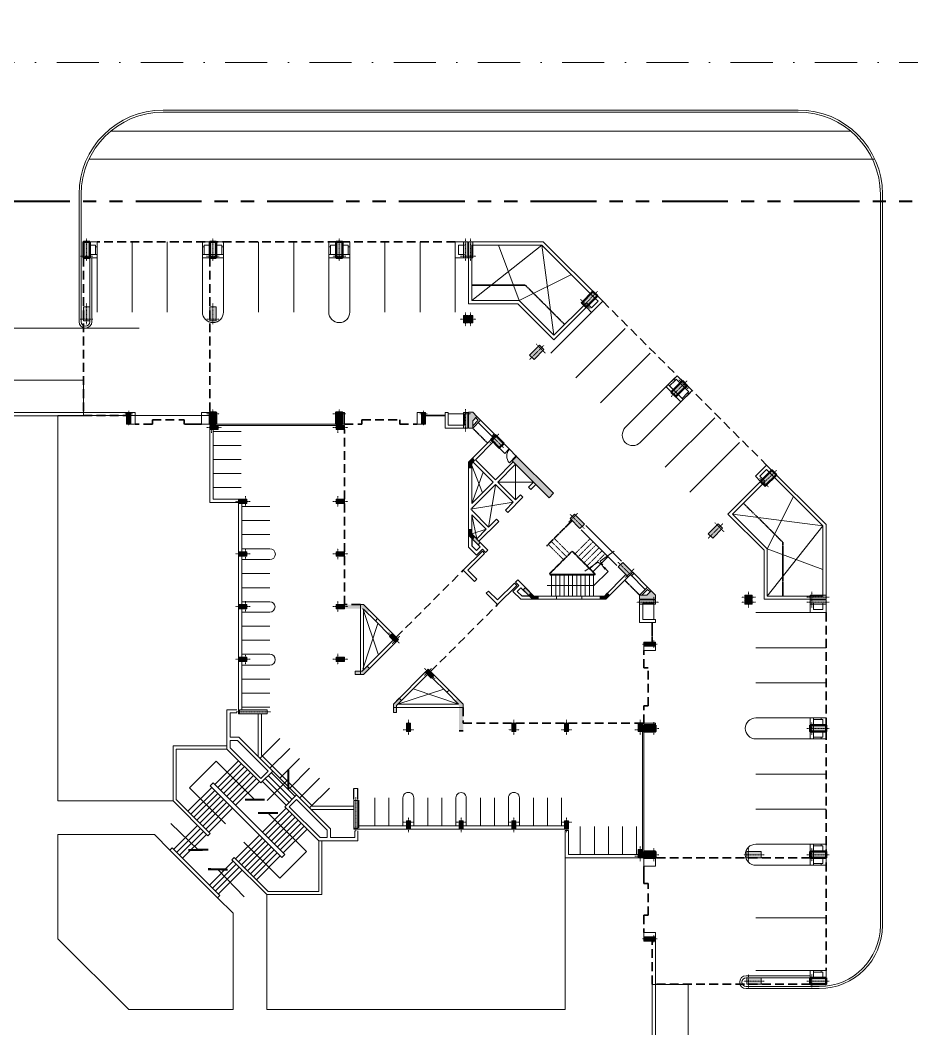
# Model space of a CAD drawing. Header units: inches. Extents: x 5542223 to 12533222, y 497239 to 5189502.
# Drawn here: x 7042646 to 7106153, y 2176415 to 2248284 of the extents above; entities that cross this region are included whole.
import ezdxf

# ---------------------------------------------------------------- set-up
doc = ezdxf.new("R2010")
doc.units = ezdxf.units.IN
doc.header["$MEASUREMENT"] = 0
for name, pattern in [('CENTER2', [1.125, 0.75, -0.125, 0.125, -0.125]), ('DASHDOT', [1, 0.5, -0.25, 0, -0.25]), ('HIDDEN2', [0.1875, 0.125, -0.0625]), ('HIDDENX2', [0.75, 0.5, -0.25]), ('PHANTOM2', [1.25, 0.625, -0.125, 0.125, -0.125, 0.125, -0.125])]:
    doc.linetypes.add(name, pattern=pattern)
doc.layers.get('0').update_dxf_attribs({"color": 1})
doc.layers.add('C_Wall', color=7, linetype='Continuous', lineweight=25, true_color=0x46007b, plot=False)
for name, color, linetype, lineweight in [('DOOR', 7, 'Continuous', 9), ('Parapet', 253, 'Continuous', 9), ('parking', 7, 'Continuous', 13), ('PAVEMENT', 7, 'Continuous', 15), ('Phase-I', 253, 'Continuous', 13), ('Road', 7, 'Continuous', 15), ('Road_center', 7, 'DASHDOT', 13), ('Road_CStone', 8, 'Continuous', 15), ('ROW', 7, 'PHANTOM2', 40), ('S_COL', 7, 'Continuous', 9), ('S_COLFILL', 7, 'Continuous', 0), ('S_Ele2', 7, 'Continuous', 15), ('S_elev5', 253, 'Continuous', 25), ('S_GRID', 7, 'CENTER2', 9), ('S_Projection', 8, 'HIDDEN2', 35), ('S_Railling', 7, 'Continuous', 13), ('s_stair', 253, 'Continuous', 15), ('S_WALL', 7, 'Continuous', 15), ('S_WinCill', 7, 'Continuous', 13), ('SchLandscape', 7, 'Continuous', 13), ('SchSteps', 9, 'Continuous', 18), ('WALL', 7, 'Continuous', 30)]:
    doc.layers.add(name, color=color, linetype=linetype, lineweight=lineweight)
doc.styles.add('shweta', font='arial.ttf')
doc.dimstyles.new('nitin', dxfattribs={"dimscale": 0, "dimtxt": 500, "dimasz": 250, "dimexe": 100, "dimexo": 50, "dimgap": 1, "dimtad": 1, "dimdec": 1, "dimzin": 0, "dimdsep": 46, "dimtxsty": 'shweta', "dimblk": 'ARCHTICK', "dimcen": 250, "dimdle": 100, "dimclrd": 256, "dimclre": 256, "dimclrt": 256, "dimadec": 1, "dimazin": 0, "dimtfac": 1, "dimtdec": 1, "dimtmove": 2, "dimatfit": 3, "dimldrblk": 'ARCHTICK', "dimfxl": 1, "dimlwd": -1, "dimlwe": -1, "dimarcsym": 0})

# ---------------------------------------------------------------- blocks, each defined once
blk = doc.blocks.new('col 900')
at = {"layer": 'S_COL', "ltscale": 15}
blk.add_hatch(color=256, dxfattribs=at).paths.add_polyline_path([(-150, -715), (150, -715), (150, 115), (-150, 115)])
at = {"layer": 'S_COL', "color": 6, "linetype": 'CENTER2', "ltscale": 0.1}
for p, q in [((-265, 0), (265, 0)), ((0, 225), (0, -830))]:
    blk.add_line(p, q, dxfattribs=at)
at = {"layer": 'S_COL', "ltscale": 15}
blk.add_lwpolyline([(-150, -715), (150, -715), (150, 115), (-150, 115)], close=True, dxfattribs=at)
blk = doc.blocks.new('COL450X1000')
at = {"layer": 'S_COL', "ltscale": 15}
blk.add_hatch(color=256, dxfattribs=at).paths.add_polyline_path([(225, 885), (-225, 885), (-225, -115), (225, -115)])
blk.add_lwpolyline([(225, 885), (-225, 885), (-225, -115), (225, -115)], close=True, dxfattribs=at)
at = {"layer": 'S_GRID', "color": 6, "ltscale": 0.1}
for p, q in [((0, 1115), (0, -345)), ((-455, 0), (455, 0))]:
    blk.add_line(p, q, dxfattribs=at)
blk = doc.blocks.new('CLO300X530M')
at = {"layer": 'S_COLFILL', "ltscale": 15}
blk.add_hatch(color=256, dxfattribs=at).paths.add_polyline_path([(265, -150), (-265, -150), (-265, 150), (265, 150)])
at = {"layer": 'S_COL', "ltscale": 15}
blk.add_lwpolyline([(265, -150), (-265, -150), (-265, 150), (265, 150)], close=True, dxfattribs=at)
at = {"layer": 'S_GRID', "ltscale": 0.1}
for p, q in [((-495, 0), (495, 0)), ((0, -380), (0, 380))]:
    blk.add_line(p, q, dxfattribs=at)
blk = doc.blocks.new('COL 300x715')
at = {"layer": 'S_COL', "ltscale": 15}
blk.add_hatch(color=256, dxfattribs=at).paths.add_polyline_path([(485, 150), (-115, 150), (-115, -150), (485, -150)])
at = {"layer": 'S_COL', "color": 6, "linetype": 'CENTER2', "lineweight": 9, "ltscale": 0.1}
for p, q in [((-345, 0), (715, 0)), ((0, 380), (0, -380))]:
    blk.add_line(p, q, dxfattribs=at)
at = {"layer": 'S_COL', "ltscale": 15}
blk.add_lwpolyline([(485, 150), (-115, 150), (-115, -150), (485, -150)], close=True, dxfattribs=at)
blk = doc.blocks.new('COL450X830')
at = {"layer": 'S_COL', "ltscale": 15}
blk.add_hatch(color=256, dxfattribs=at).paths.add_polyline_path([(-225, -715), (225, -715), (225, 115), (-225, 115)])
at = {"layer": 'S_COL', "color": 0, "lineweight": 50, "ltscale": 15}
blk.add_lwpolyline([(-225, -715), (225, -715), (225, 115), (-225, 115)], close=True, dxfattribs=at)
at = {"layer": 'S_GRID', "color": 6, "lineweight": 9, "ltscale": 0.1}
blk.add_line((455, 0), (-455, 0), dxfattribs=at)
at = {"layer": 'S_GRID', "lineweight": 9, "ltscale": 0.1}
blk.add_line((0, -945), (0, 345), dxfattribs=at)
blk = doc.blocks.new('col450x2100')
at = {"layer": 'S_COL', "ltscale": 15}
blk.add_hatch(color=256, dxfattribs=at).paths.add_polyline_path([(992.5, 150), (992.5, -150), (-992.5, -150), (-992.5, 150)])
blk.add_lwpolyline([(992.5, 150), (992.5, -150), (-992.5, -150), (-992.5, 150)], close=True, dxfattribs=at)
at = {"layer": 'S_GRID', "ltscale": 0.1}
blk.add_line((1222.5, 0), (-1222.5, 0), dxfattribs=at)
blk = doc.blocks.new('Col1130x300')
at = {"layer": 'S_COL', "ltscale": 15}
blk.add_hatch(color=256, dxfattribs=at).paths.add_polyline_path([(-1015, 150), (115, 150), (115, -150), (-1015, -150)])
at = {"layer": 'S_COL', "color": 0, "ltscale": 15}
blk.add_lwpolyline([(-1015, 150), (115, 150), (115, -150), (-1015, -150)], close=True, dxfattribs=at)
at = {"layer": 'S_GRID', "color": 6, "ltscale": 0.1}
for p, q in [((345, 0), (-1245, 0)), ((0, 380), (0, -380))]:
    blk.add_line(p, q, dxfattribs=at)
blk = doc.blocks.new('Col1130x450')
at = {"layer": 'S_COL', "ltscale": 15}
blk.add_hatch(color=256, dxfattribs=at).paths.add_polyline_path([(-1015, 225), (115, 225), (115, -225), (-1015, -225)])
at = {"layer": 'S_COL', "color": 0, "lineweight": 50, "ltscale": 15}
blk.add_lwpolyline([(-1015, 225), (115, 225), (115, -225), (-1015, -225)], close=True, dxfattribs=at)
at = {"layer": 'S_GRID', "color": 6, "ltscale": 0.1}
for p, q in [((345, 0), (-1245, 0)), ((0, 455), (0, -455))]:
    blk.add_line(p, q, dxfattribs=at)
blk = doc.blocks.new('col300xx300')
at = {"layer": 'S_COLFILL', "ltscale": 15}
blk.add_hatch(color=256, dxfattribs=at).paths.add_polyline_path([(395, 230), (395, 0), (0, 0), (-279, 279), (-117, 442), (95, 230)])
at = {"layer": 'S_COL', "ltscale": 15}
blk.add_lwpolyline([(395, 230), (395, 0), (0, 0), (-279, 279), (-117, 442), (95, 230)], close=True, dxfattribs=at)
blk = doc.blocks.new('Door')
for p, q in [((0, 0.458), (0, 0.444)), ((0, 0.458), (0.917, 0.458)), ((0, 0.444), (0.917, 0.444))]:
    blk.add_line(p, q)
blk.add_arc((0, 0.458), 0.917, 270, 360)
blk = doc.blocks.new('collift')
at = {"layer": 'S_COL'}
blk.add_hatch(color=256, dxfattribs=at).paths.add_polyline_path([(159, -159), (-159, 159), (2475, 2793), (2793, 2475)])
at = {"layer": 'S_COL', "ltscale": 15}
blk.add_lwpolyline([(159, -159), (-159, 159), (2475, 2793), (2793, 2475)], close=True, dxfattribs=at)
blk = doc.blocks.new('arrow1')
at = {"ltscale": 15}
blk.add_lwpolyline([(-177, -177), (-530, -530), (474, -1530), (3801, -1530)], dxfattribs=at)
blk.add_solid([(-412, -295), (0, 0), (-295, -412)], dxfattribs=at)
blk = doc.blocks.new('1COL')
at = {"layer": 'S_COL'}
h = blk.add_hatch(color=256, dxfattribs=at)
h.paths.add_polyline_path([(545, 80), (0, 80), (0, 0), (300, 0), (512, -212), (913, -613), (1076, -451)])
h.paths.add_polyline_path([(395, 230), (0, 230), (0, 80), (545, 80)])
blk.add_line((1076, -451), (395, 230), dxfattribs=at)
blk.add_lwpolyline([(1076, -451), (913, -613), (300, 0), (0, 0), (0, 230), (395, 230), (1076, -451)], close=True, dxfattribs=at)
blk = doc.blocks.new('ACA_S3')
at = {"layer": 'S_COL'}
h = blk.add_hatch(color=256, dxfattribs=at)
h.paths.add_polyline_path([(-24825, -15922), (-24825, -15774), (-24710, -15774), (-24710, -15922)])
h.paths.add_polyline_path([(-24825, -16074), (-24825, -15922), (-24710, -15922), (-24710, -16074)])
for points in [[(-24710, -16074), (-24710, -15774), (-22872, -15774), (-22448, -16199), (-22660, -16411), (-22997, -16074)], [(-23472, -20751), (-23472, -20521), (-22968, -20521), (-22611, -20164), (-22448, -20327), (-22872, -20751)], [(-20751, -23472), (-20521, -23472), (-20521, -22968), (-20164, -22611), (-20327, -22448), (-20751, -22872)], [(-16074, -24710), (-15774, -24710), (-15774, -22872), (-16199, -22448), (-16411, -22660), (-16074, -22997)]]:
    blk.add_hatch(color=256, dxfattribs=at).paths.add_polyline_path(points)
h = blk.add_hatch(color=256, dxfattribs=at)
h.paths.add_polyline_path([(-15922, -24825), (-15774, -24825), (-15774, -24710), (-15922, -24710)])
h.paths.add_polyline_path([(-16074, -24825), (-15922, -24825), (-15922, -24710), (-16074, -24710)])
at = {"layer": 'S_COLFILL', "ltscale": 15}
for points in [[(-15101, -2079), (-15401, -2079), (-15401, -3209), (-15101, -3209), (-15101, -2691), (-14796, -2385)], [(-2079, -15101), (-2079, -15401), (-3209, -15401), (-3209, -15101), (-2691, -15101), (-2385, -14796)]]:
    blk.add_hatch(color=256, dxfattribs=at).paths.add_polyline_path(points)
at = {"ltscale": 15}
blk.add_lwpolyline([(-5025, -11977), (-6023, -12685), (-6029, -12681), (-5825, -12970), (-6183, -12749), (-7101, -13400)], dxfattribs=at)
at = {"layer": 'C_Wall', "ltscale": 15}
for p, q in [((-15170, -11062), (-15170, -11586)), ((-15400, -11681), (-14835, -12246)), ((-15170, -11586), (-14835, -11921)), ((-11681, -15400), (-12247, -14835)), ((-11586, -15170), (-11921, -14835)), ((-11062, -15170), (-11586, -15170)), ((-23572, -29675), (-23572, -28883)), ((-23272, -29675), (-23272, -28883))]:
    blk.add_line(p, q, dxfattribs=at)
at = {"layer": 'DOOR', "ltscale": 15}
blk.add_line((-11968, -5215), (-12498, -4685), dxfattribs=at)
at = {"layer": 'Parapet', "ltscale": 15}
for p, q in [((-13640, -3868), (-14700, -2808)), ((-13478, -3705), (-14537, -2646)), ((-3868, -13640), (-2808, -14700)), ((-3705, -13478), (-2646, -14537)), ((-7330, -15170), (-9130, -15170)), ((-7330, -15400), (-9130, -15400))]:
    blk.add_line(p, q, dxfattribs=at)
at = {"layer": 'S_COL', "ltscale": 15}
for points in [[(-15101, -2079), (-15401, -2079), (-15401, -3209), (-15101, -3209), (-15101, -2691), (-14796, -2385), (-15101, -2079)], [(-2079, -15101), (-2079, -15401), (-3209, -15401), (-3209, -15101), (-2691, -15101), (-2385, -14796), (-2079, -15101)]]:
    blk.add_lwpolyline(points, dxfattribs=at)
at = {"layer": 'S_COL'}
for points in [[(-23472, -20751), (-23472, -20521), (-22968, -20521), (-22611, -20164), (-22448, -20327), (-22872, -20751)], [(-20751, -23472), (-20521, -23472), (-20521, -22968), (-20164, -22611), (-20327, -22448), (-20751, -22872)]]:
    blk.add_lwpolyline(points, close=True, dxfattribs=at)
at = {"layer": 'S_Ele2', "ltscale": 0.25}
for p, q in [((-15170, 5883), (-10163, 9838)), ((-11801, 5883), (-13267, 9838)), ((-10163, 9838), (-9327, 3408)), ((-11801, 5883), (-8073, 7747)), ((-13972, -10253), (-13478, -7287)), ((-12205, -8485), (-15245, -8980)), ((5883, -11801), (7747, -8073)), ((9838, -10163), (3408, -9327)), ((-14813, -11094), (-15170, -9380)), ((-14135, -10416), (-15171, -10737)), ((5883, -15170), (9838, -10163)), ((5883, -11801), (9838, -13267))]:
    blk.add_line(p, q, dxfattribs=at)
at = {"layer": 'S_Ele2', "ltscale": 0.1}
for p, q in [((-15750, -2197), (-16835, -2197)), ((-2197, -15750), (-2197, -16835))]:
    blk.add_line(p, q, dxfattribs=at)
at = {"layer": 'S_Ele2', "ltscale": 15}
for p, q in [((-14405, -7815), (-15170, -5873)), ((-14354, -6336), (-15170, -8580)), ((-12042, -8323), (-12042, -5777)), ((-10769, -7050), (-13315, -7050))]:
    blk.add_line(p, q, dxfattribs=at)
at = {"layer": 'S_Projection', "ltscale": 5000}
for p, q in [((-16350, 10068), (-41850, 10068)), ((-42825, 8938), (-42825, -2312)), ((-33825, 8938), (-33825, -2082)), ((-5834, 5834), (5834, -5834)), ((-42825, -2312), (-39750, -2312)), ((-37915, -2612), (-35660, -2612)), ((-37915, -2612), (-37915, -2912)), ((-35660, -2612), (-35660, -2912)), ((-37915, -2912), (-39150, -2912)), ((-20547, -18100), (-15775, -13328)), ((-18100, -20547), (-13329, -15775)), ((10068, -16350), (10068, -41850)), ((8938, -33825), (-2082, -33825)), ((-2612, -35660), (-2912, -35660)), ((-2612, -37915), (-2612, -35660)), ((-2612, -37915), (-2912, -37915)), ((-2912, -37915), (-2912, -39150)), ((-2312, -42825), (-2312, -39750)), ((8938, -42825), (-2312, -42825))]:
    blk.add_line(p, q, dxfattribs=at)
at = {"layer": 'S_Projection'}
for p, q in [((-11346, 6983), (-15171, 6983)), ((-11346, 6983), (-8549, 4186)), ((-18450, -2312), (-17065, -2312)), ((-35660, -2912), (-34425, -2912)), ((-14043, -4267), (-15101, -3209)), ((6983, -11346), (4186, -8549)), ((6983, -11346), (6983, -15171)), ((-4267, -14043), (-3209, -15101)), ((-2312, -18450), (-2312, -17065)), ((-2912, -35660), (-2912, -34425))]:
    blk.add_line(p, q, dxfattribs=at)
at = {"layer": 'S_Projection', "ltscale": 5000}
for points in [[(-24227, -2912), (-22990, -2912), (-22990, -2612), (-20287, -2612), (-20287, -2912), (-19050, -2912)], [(-23100, -15774), (-24225, -15774), (-24225, -3312)], [(-2912, -24227), (-2912, -22990), (-2612, -22990), (-2612, -20287), (-2912, -20287), (-2912, -19050)], [(-15774, -23100), (-15774, -24225), (-2912, -24225)]]:
    blk.add_lwpolyline(points, dxfattribs=at)
at = {"layer": 'S_Railling', "ltscale": 15}
for p, q in [((-24825, -2912), (-33375, -2912)), ((-24825, -3012), (-33220, -3012)), ((-7368, -10451), (-4823, -12997)), ((-7050, -10133), (-4504, -12678)), ((-6451, -13620), (-9558, -13620)), ((-6451, -13670), (-9558, -13670)), ((-3012, -24825), (-3012, -33220)), ((-2912, -24825), (-2912, -33375))]:
    blk.add_line(p, q, dxfattribs=at)
at = {"layer": 'S_Railling', "linetype": 'HIDDENX2', "ltscale": 0.15}
for p, q in [((-8040, -9779), (-9843, -11582)), ((-8004, -9815), (-9808, -11618)), ((-9808, -11618), (-9843, -11582)), ((-8058, -11989), (-9611, -13542)), ((-8022, -12024), (-9575, -13578)), ((-7987, -12024), (-6434, -13578)), ((-7951, -11989), (-6398, -13542))]:
    blk.add_line(p, q, dxfattribs=at)
for centre, radius, start, end in [((-8004, -12042), 75, 45, 135), ((-8004, -12042), 25, 45, 135), ((-9558, -13595), 75, 135, 270), ((-9558, -13595), 25, 135, 270)]:
    blk.add_arc(centre, radius, start, end, dxfattribs=at)
at = {"layer": 'S_Railling', "ltscale": 15}
for centre, radius, start, end in [((-9558, -13645), 25, 90, 270), ((-6451, -13595), 75, 270, 45), ((-6451, -13595), 25, 270, 45)]:
    blk.add_arc(centre, radius, start, end, dxfattribs=at)
at = {"layer": 's_stair', "linetype": 'HIDDENX2', "ltscale": 0.15}
for p, q in [((-8429, -12360), (-9489, -11300)), ((-8217, -12148), (-9277, -11087)), ((-6732, -11087), (-7792, -12148)), ((-6520, -11300), (-7580, -12360)), ((-8641, -12572), (-9702, -11512)), ((-6307, -11512), (-7368, -12572)), ((-6095, -11724), (-7156, -12784)), ((-5883, -11936), (-6944, -12997)), ((-5671, -12148), (-6732, -13209))]:
    blk.add_line(p, q, dxfattribs=at)
at = {"layer": 's_stair'}
for p, q in [((-5459, -12360), (-6520, -13421)), ((-9486, -13670), (-9486, -15170)), ((-9186, -13670), (-9186, -15170)), ((-8886, -13670), (-8886, -15170)), ((-8586, -13670), (-8586, -15170)), ((-8286, -13670), (-8286, -15170)), ((-7986, -13670), (-7986, -15170)), ((-7686, -13670), (-7686, -15170)), ((-7386, -13670), (-7386, -15170)), ((-7086, -13670), (-7086, -15170)), ((-6786, -13670), (-6786, -15170)), ((-6486, -13670), (-6486, -15170))]:
    blk.add_line(p, q, dxfattribs=at)
at = {"layer": 'S_WALL'}
for p, q in [((-41850, 10068), (-42825, 10068)), ((-42825, 9723), (-42825, 10068)), ((-41850, 9723), (-41850, 10068)), ((-32850, 10068), (-34350, 10068)), ((-34350, 9723), (-34350, 10068)), ((-32850, 9723), (-32850, 10068)), ((-23850, 10068), (-25350, 10068)), ((-25350, 9723), (-25350, 10068)), ((-23850, 9723), (-23850, 10068)), ((-16350, 10068), (-16350, 8938)), ((-16350, 10068), (-15450, 10068)), ((-15450, 10068), (-15450, 8938)), ((-15400, 10068), (-10068, 10068)), ((-10068, 10068), (-5834, 5834)), ((-42825, 8938), (-42825, 9723)), ((-41965, 9838), (-42375, 9838)), ((-42375, 9838), (-42375, 9168)), ((-41965, 9838), (-41965, 9723)), ((-34235, 9838), (-34235, 9723)), ((-33825, 9838), (-34235, 9838)), ((-32965, 9838), (-33375, 9838)), ((-32965, 9838), (-32965, 9723)), ((-25235, 9838), (-25235, 9723)), ((-24825, 9838), (-25235, 9838)), ((-23965, 9838), (-24375, 9838)), ((-23965, 9838), (-23965, 9723)), ((-16120, 9838), (-15680, 9838)), ((-16120, 9838), (-16120, 9168)), ((-15170, 9838), (-10163, 9838)), ((-10163, 9838), (-6368, 6042)), ((-42375, 9168), (-41850, 9168)), ((-41850, 8938), (-41850, 9168)), ((-34350, 8938), (-34350, 9168)), ((-34350, 9168), (-32850, 9168)), ((-32850, 8938), (-32850, 9168)), ((-25350, 8938), (-25350, 9168)), ((-25350, 9168), (-23850, 9168)), ((-23850, 8938), (-23850, 9168)), ((-6159, 5834), (-6633, 5360)), ((-5834, 5834), (-6633, 5035)), ((-6368, 6042), (-6159, 5834)), ((-7004, 5731), (-9327, 3408)), ((-9327, 3083), (-7004, 5406)), ((-530, 530), (-774, 286)), ((-685, 197), (-774, 286)), ((-604, 279), (-685, 197)), ((286, -612), (-604, 279)), ((530, -530), (-530, 530)), ((-1167, -106), (-1329, -269)), ((-269, -1330), (-1329, -269)), ((-106, -1167), (-1167, -106)), ((286, -612), (205, -693)), ((286, -775), (205, -693)), ((530, -530), (286, -774)), ((-106, -1167), (-269, -1330)), ((-34425, -2082), (-34425, -2912)), ((-33825, -2912), (-34425, -2912)), ((5834, -5834), (5035, -6633)), ((5834, -6159), (5360, -6633)), ((10068, -10068), (5834, -5834)), ((6042, -6368), (5834, -6159)), ((9838, -10163), (6042, -6368)), ((3083, -9327), (5406, -7004)), ((5731, -7004), (3408, -9327)), ((9838, -15170), (9838, -10163)), ((10068, -15400), (10068, -10068)), ((10068, -15450), (8938, -15450)), ((9838, -16120), (9838, -15680)), ((10068, -16350), (10068, -15450)), ((10068, -16350), (8938, -16350)), ((9838, -16120), (9168, -16120)), ((8938, -23850), (9168, -23850)), ((9168, -25350), (9168, -23850)), ((9723, -23850), (10068, -23850)), ((9838, -23965), (9723, -23965)), ((9838, -23965), (9838, -24375)), ((10068, -23850), (10068, -25350)), ((9838, -24825), (9838, -25235)), ((8938, -25350), (9168, -25350)), ((9838, -25235), (9723, -25235)), ((9723, -25350), (10068, -25350)), ((8938, -32850), (9168, -32850)), ((9168, -34350), (9168, -32850)), ((9723, -32850), (10068, -32850)), ((9838, -32965), (9723, -32965)), ((9838, -32965), (9838, -33375)), ((10068, -32850), (10068, -34350)), ((-2912, -33825), (-2912, -34425)), ((-2082, -34425), (-2912, -34425)), ((8938, -34350), (9168, -34350)), ((9838, -34235), (9723, -34235)), ((9723, -34350), (10068, -34350)), ((9838, -33825), (9838, -34235)), ((8938, -41850), (9168, -41850)), ((9168, -42375), (9168, -41850)), ((9838, -42375), (9168, -42375)), ((9723, -41850), (10068, -41850)), ((9838, -41965), (9723, -41965)), ((9838, -41965), (9838, -42375)), ((10068, -41850), (10068, -42825)), ((8938, -42825), (9723, -42825)), ((9723, -42825), (10068, -42825))]:
    blk.add_line(p, q, dxfattribs=at)
at = {"layer": 'S_WALL', "ltscale": 0.5}
for p, q in [((-15400, 10068), (-15400, 5653)), ((-15170, 9838), (-15170, 5883)), ((-42825, 8938), (-41850, 8938)), ((-34350, 8938), (-32850, 8938)), ((-25350, 8938), (-23850, 8938)), ((-16350, 8938), (-15450, 8938)), ((-15680, 9168), (-16120, 9168)), ((-15400, 8938), (-15400, 6255)), ((-15170, 8938), (-15170, 6485)), ((-7004, 5731), (-6633, 5360)), ((-6633, 5035), (-7004, 5406)), ((5035, -6633), (5406, -7004)), ((5731, -7004), (5360, -6633)), ((10068, -15400), (5653, -15400)), ((9838, -15170), (5883, -15170)), ((8938, -15400), (6255, -15400)), ((8938, -15170), (6485, -15170)), ((8938, -16350), (8938, -15450)), ((9168, -15680), (9168, -16120)), ((8938, -25350), (8938, -23850)), ((8938, -34350), (8938, -32850)), ((8938, -42825), (8938, -41850))]:
    blk.add_line(p, q, dxfattribs=at)
at = {"layer": 'S_WALL', "ltscale": 15}
for p, q in [((-41965, 9723), (-41850, 9723)), ((-34235, 9723), (-34350, 9723)), ((-32965, 9723), (-32850, 9723)), ((-25235, 9723), (-25350, 9723)), ((-23965, 9723), (-23850, 9723)), ((-11801, 5883), (-15170, 5883)), ((-11801, 5883), (-9327, 3408)), ((-11896, 5653), (-15400, 5653)), ((-11896, 5653), (-9327, 3083)), ((-34425, -2082), (-33825, -2082)), ((-19050, -2082), (-19050, -2912)), ((-19050, -2082), (-18750, -2082)), ((-17065, -2082), (-17065, -3212)), ((-16835, -2082), (-17065, -2082)), ((-16835, -2082), (-16835, -2982)), ((-15450, -2082), (-15450, -3212)), ((-15450, -2082), (-15450, -3212)), ((-19050, -2797), (-19050, -2912)), ((-17065, -2312), (-17065, -3212)), ((-16835, -2197), (-16835, -2982)), ((-15680, -2197), (-15680, -2982)), ((-15101, -3047), (-14699, -2644)), ((-15101, -3209), (-14536, -2645)), ((-14938, -2242), (-14536, -2645)), ((-14877, -2466), (-14699, -2644)), ((-33825, -3012), (-33825, -8502)), ((-33595, -3312), (-33595, -8272)), ((-19050, -2912), (-18750, -2912)), ((-15450, -3212), (-17065, -3212)), ((-16835, -2982), (-15680, -2982)), ((-13477, -3705), (-15400, -5628)), ((-13633, -4186), (-14906, -5459)), ((-13560, -3621), (-13722, -3784)), ((-13722, -3784), (-13641, -3865)), ((-13633, -4186), (-12816, -5003)), ((-13560, -3621), (-13478, -3703)), ((-13477, -3705), (-12498, -4685)), ((-12816, -5003), (-12498, -4685)), ((-15400, -5628), (-15400, -11681)), ((-15170, -5723), (-15170, -8580)), ((-15068, -5621), (-13640, -7050)), ((-14906, -5459), (-13478, -6887)), ((-12205, -5614), (-13478, -6887)), ((-12286, -5533), (-11968, -5215)), ((-12286, -5533), (-12205, -5614)), ((-11968, -5215), (-9334, -7849)), ((-12042, -5777), (-13315, -7050)), ((-12042, -5777), (-10769, -7050)), ((-13640, -7050), (-15170, -8580)), ((-13315, -7050), (-12042, -8323)), ((-10769, -7050), (-11123, -7403)), ((-13478, -7212), (-15170, -8905)), ((-13478, -7212), (-12205, -8485)), ((-11123, -7403), (-10960, -7566)), ((-10607, -7212), (-10960, -7566)), ((-10607, -7212), (-9652, -8167)), ((-9652, -8167), (-9334, -7849)), ((-33825, -8502), (-31775, -8502)), ((-33595, -8272), (-31545, -8272)), ((-31545, -8272), (-31545, -23272)), ((-12205, -8485), (-12770, -9051)), ((-11526, -8132), (-12608, -9214)), ((-11689, -7969), (-12042, -8323)), ((-11689, -7969), (-11526, -8132)), ((-15170, -8905), (-15170, -9055)), ((-15170, -9055), (-13972, -10253)), ((-12770, -9051), (-12608, -9214)), ((5653, -11896), (3083, -9327)), ((5883, -11801), (3408, -9327)), ((-15170, -9380), (-14135, -10416)), ((-15170, -9380), (-15170, -10737)), ((-13244, -9850), (-14651, -11257)), ((-13407, -9687), (-13972, -10253)), ((-13407, -9687), (-13244, -9850)), ((-14813, -11094), (-15170, -10737)), ((-14135, -10416), (-14813, -11094)), ((-15170, -11062), (-14573, -11660)), ((-14014, -11893), (-14651, -11257)), ((-15775, -13328), (-14411, -11964)), ((-15450, -13328), (-14248, -12127)), ((-14835, -11921), (-14573, -11660)), ((-14835, -12246), (-14411, -11822)), ((-14411, -11822), (-14177, -12056)), ((-14248, -12127), (-14411, -11964)), ((-14177, -12056), (-14015, -11893)), ((5653, -11896), (5653, -15400)), ((5883, -11801), (5883, -15170)), ((-14976, -14127), (-15775, -13328)), ((-14813, -13965), (-15450, -13328)), ((-4186, -13633), (-5723, -15170)), ((-3705, -13477), (-5628, -15400)), ((-3784, -13722), (-3865, -13641)), ((-3621, -13560), (-3784, -13722)), ((-3621, -13560), (-3703, -13478)), ((-14976, -14127), (-14813, -13965)), ((-13329, -15450), (-12127, -14248)), ((-12127, -14248), (-11964, -14411)), ((-12056, -14177), (-11893, -14014)), ((-11822, -14410), (-12056, -14177)), ((-10737, -15170), (-11893, -14014)), ((-14128, -14976), (-13965, -14813)), ((-13329, -15775), (-14128, -14976)), ((-13329, -15450), (-13965, -14813)), ((-13329, -15775), (-11964, -14411)), ((-12247, -14835), (-11822, -14410)), ((-11921, -14835), (-11660, -14573)), ((-11660, -14573), (-11062, -15170)), ((-3209, -15101), (-2645, -14536)), ((-3047, -15101), (-2644, -14699)), ((-2242, -14938), (-2645, -14536)), ((-2466, -14877), (-2644, -14699)), ((-23102, -15774), (-22872, -15774)), ((-23102, -15774), (-23102, -20751)), ((-22872, -15774), (-21868, -16779)), ((-9130, -15400), (-11681, -15400)), ((-9130, -15170), (-10437, -15170)), ((-9130, -15170), (-9130, -15400)), ((-5723, -15170), (-7330, -15170)), ((-7330, -15170), (-7330, -15400)), ((-5628, -15400), (-7330, -15400)), ((-3212, -15450), (-3212, -17065)), ((-2082, -15450), (-3212, -15450)), ((-2082, -15450), (-3212, -15450)), ((-2197, -15680), (-2982, -15680)), ((-2982, -16835), (-2982, -15680)), ((-22872, -20426), (-22872, -16100)), ((-22872, -16100), (-22031, -16941)), ((-22031, -16941), (-21868, -16779)), ((-2312, -17065), (-3212, -17065)), ((-2082, -17065), (-3212, -17065)), ((-2197, -16835), (-2982, -16835)), ((-2082, -16835), (-2982, -16835)), ((-2082, -16835), (-2082, -17065)), ((-20971, -18001), (-20808, -17838)), ((-20970, -18002), (-20807, -17839)), ((-20808, -17838), (-20384, -18263)), ((-22872, -20751), (-20384, -18263)), ((-22872, -20426), (-20709, -18263)), ((-20971, -18001), (-20709, -18263)), ((-2912, -19050), (-2912, -18750)), ((-2082, -19050), (-2912, -19050)), ((-2797, -19050), (-2912, -19050)), ((-2082, -19050), (-2082, -18750)), ((-22872, -20751), (-23102, -20751)), ((-20751, -22872), (-18263, -20384)), ((-20426, -22872), (-18263, -20709)), ((-17839, -20808), (-18263, -20384)), ((-18001, -20971), (-18263, -20709)), ((-18002, -20970), (-17840, -20807)), ((-18001, -20971), (-17839, -20808)), ((-16942, -22030), (-16779, -21868)), ((-16100, -22872), (-16942, -22030)), ((-15775, -22872), (-16779, -21868)), ((-20751, -22872), (-20751, -23102)), ((-20426, -22872), (-16100, -22872)), ((-15774, -23102), (-15774, -22872)), ((-31545, -23272), (-31545, -23272)), ((-15774, -23102), (-20751, -23102)), ((9723, -23965), (9723, -23850)), ((-8574, -24825), (-8275, -24825)), ((9723, -25235), (9723, -25350)), ((-23272, -28883), (-23572, -28883)), ((9723, -32965), (9723, -32850)), ((-3312, -33595), (-8272, -33595)), ((-3312, -33595), (-8272, -33595)), ((-3012, -33825), (-8502, -33825)), ((-3312, -33825), (-8502, -33825)), ((-2082, -34425), (-2082, -33825)), ((9723, -34235), (9723, -34350)), ((9723, -41965), (9723, -41850))]:
    blk.add_line(p, q, dxfattribs=at)
at = {"layer": 'S_WALL', "ltscale": 0.5}
for points in [[(-39450, -2082), (-39150, -2082), (-39150, -2912), (-39450, -2912)], [(-2082, -39450), (-2082, -39150), (-2912, -39150), (-2912, -39450)]]:
    blk.add_lwpolyline(points, close=True, dxfattribs=at)
at = {"layer": 'S_WALL', "ltscale": 15}
for points in [[(-24375, -2082), (-24225, -2082), (-24225, -2912), (-24375, -2912)], [(-2082, -24375), (-2082, -24225), (-2912, -24225), (-2912, -24375)]]:
    blk.add_lwpolyline(points, close=True, dxfattribs=at)
for points in [[(-23272, -31545), (-23272, -31545), (-8272, -31545), (-8272, -31780), (-23572, -31780), (-23572, -30380), (-26601, -30380), (-30380, -26601), (-30380, -23572), (-31780, -23572), (-31780, -8502)], [(-30150, -23572), (-30150, -23572), (-30150, -26506), (-26506, -30150), (-23572, -30150)], [(-8272, -33595), (-8272, -31880), (-8502, -31880), (-8502, -33825)]]:
    blk.add_lwpolyline(points, dxfattribs=at)
at = {"layer": 'S_WinCill', "ltscale": 15}
for p, q in [((-42825, 9168), (-42825, 9723)), ((-41965, 9723), (-41965, 9168)), ((-41850, 9168), (-41850, 9723)), ((-34350, 9168), (-34350, 9723)), ((-34235, 9723), (-34235, 9168)), ((-32965, 9723), (-32965, 9168)), ((-32850, 9168), (-32850, 9723)), ((-25350, 9168), (-25350, 9723)), ((-25235, 9723), (-25235, 9168)), ((-23965, 9723), (-23965, 9168)), ((-23850, 9168), (-23850, 9723)), ((-774, 286), (-1167, -106)), ((-685, 197), (-1078, -195)), ((205, -693), (-187, -1085)), ((286, -774), (-106, -1167)), ((-21836, -19299), (-22917, -16055)), ((-21853, -17119), (-22917, -20381)), ((-22031, -16941), (-20970, -18002)), ((-21868, -16779), (-20807, -17839)), ((-16779, -21868), (-17840, -20807)), ((-16942, -22030), (-18002, -20970)), ((-17163, -21809), (-20426, -22872)), ((-19344, -21791), (-16100, -22872)), ((9168, -23850), (9723, -23850)), ((9723, -23965), (9168, -23965)), ((9723, -25235), (9168, -25235)), ((9168, -25350), (9723, -25350)), ((9168, -32850), (9723, -32850)), ((9723, -32965), (9168, -32965)), ((9723, -34235), (9168, -34235)), ((9168, -34350), (9723, -34350)), ((9168, -41850), (9723, -41850)), ((9723, -41965), (9168, -41965)), ((9168, -42825), (9723, -42825))]:
    blk.add_line(p, q, dxfattribs=at)
at = {"xscale": -1}
blk.add_blockref('arrow1', (-5989, -12891), dxfattribs=at)
at = {"layer": 'DOOR', "ltscale": 15, "xscale": 749.9999999999877, "yscale": 750, "zscale": 750, "rotation": 225.0000000000503}
blk.add_blockref('Door', (-12233, -4950), dxfattribs=at)
at = {"layer": 'S_COL', "ltscale": 15}
for name, p, rotation in [('Col1130x450', (-42600, 9053), 270), ('CLO300X530M', (-15250, 4553), 270), ('COL450X1000', (-10264, 2464), 135), ('Col1130x450', (5651, -7086), 224.758658065291), ('COL450X1000', (-7927, -9574), 224.9994174159683)]:
    blk.add_blockref(name, p, dxfattribs=dict(at, rotation=rotation))
at = {"layer": 'S_COL', "color": 7, "ltscale": 15}
for p, rotation in [((-33600, 9053), 270), ((-24600, 9053), 270), ((-81, -81), 45)]:
    blk.add_blockref('Col1130x450', p, dxfattribs=dict(at, rotation=rotation))
at = {"layer": 'S_COL', "ltscale": 15, "xscale": -1}
for name, p, rotation in [('Col1130x450', (-7086, 5651), 45.24134192527607), ('COL450X1000', (2464, -10264), 134.9999999999999), ('COL450X1000', (-3946, -13555), 45)]:
    blk.add_blockref(name, p, dxfattribs=dict(at, rotation=rotation))
at = {"layer": 'S_COL'}
for name, p in [('COL450X1000', (-42600, 4553)), ('COL450X1000', (-33600, 4553)), ('COL 300x715', (-33710, -3162)), ('COL 300x715', (-24710, -3162)), ('COL 300x715', (-24710, -8422)), ('COL 300x715', (-24710, -12172)), ('col300xx300', (-10832, -15400)), ('COL 300x715', (-24710, -15922)), ('COL 300x715', (-24710, -19672))]:
    blk.add_blockref(name, p, dxfattribs=at)
for name, p, rotation in [('CLO300X530M', (-15600, 4553), 270), ('Col1130x300', (-15600, -2197), 90), ('col300xx300', (-15401, -5628), 270), ('COL 300x715', (-20571, -18287), 135), ('COL 300x715', (-20571, -18288), 135), ('col 900', (-2197, -18600), 270), ('COL450X830', (-2197, -24600), 270), ('COL 300x715', (-19672, -31290), 270.000008697819), ('COL 300x715', (-15922, -31290), 270.000008697819), ('COL 300x715', (-12172, -31290), 270.000008697819), ('COL 300x715', (-8422, -31290), 270.000008697819), ('COL450X830', (-2197, -33600), 270), ('col 900', (-2197, -39600), 270)]:
    blk.add_blockref(name, p, dxfattribs=dict(at, rotation=rotation))
at = {"layer": 'S_COL', "xscale": -1}
for name, p in [('col 900', (-39600, -2197)), ('COL450X830', (-33600, -2197)), ('COL450X830', (-24600, -2197)), ('col 900', (-18600, -2197)), ('collift', (-9493, -8008)), ('COL 300x715', (-31290, -8422)), ('COL 300x715', (-31290, -12172)), ('col300xx300', (-5628, -15400)), ('COL 300x715', (-31290, -15922)), ('CLO300X530M', (4553, -15600)), ('COL 300x715', (-31290, -19672))]:
    blk.add_blockref(name, p, dxfattribs=at)
for name, p, rotation in [('COL450X830', (-13555, -3946), 45), ('col300xx300', (-15401, -10832), 270), ('Col1130x300', (-2197, -15600), 180), ('COL 300x715', (-18289, -20570), 134.9999999999999), ('COL 300x715', (-19672, -24710), 270.000008697819), ('COL 300x715', (-12172, -24710), 270.000008697819), ('COL 300x715', (-8422, -24710), 270.000008697819), ('COL 300x715', (-3162, -24710), 270), ('COL 300x715', (-3162, -33710), 270), ('COL450X1000', (4553, -33600), 270), ('COL450X1000', (4553, -42600), 270)]:
    blk.add_blockref(name, p, dxfattribs=dict(at, rotation=rotation))
at = {"layer": 'S_COL', "ltscale": 15, "xscale": -1}
for name, p in [('CLO300X530M', (4553, -15250)), ('Col1130x450', (9053, -42600))]:
    blk.add_blockref(name, p, dxfattribs=at)
at = {"layer": 'S_COL', "color": 7, "ltscale": 15, "xscale": -1}
for p in [(9053, -24600), (9053, -33600)]:
    blk.add_blockref('Col1130x450', p, dxfattribs=at)
at = {"layer": 'S_elev5', "xscale": -1, "rotation": 90}
blk.add_blockref('1COL', (-15170, -10437), dxfattribs=at)
at = {"layer": 'S_elev5', "rotation": 180}
blk.add_blockref('1COL', (-10437, -15170), dxfattribs=at)
at = {"layer": 'S_Projection', "xscale": -1, "rotation": 90}
for p in [(-15600, 9053), (-15250, 9053)]:
    blk.add_blockref('Col1130x300', p, dxfattribs=at)
at = {"layer": 'S_Projection', "rotation": 180}
for p in [(9053, -15250), (9053, -15600)]:
    blk.add_blockref('Col1130x300', p, dxfattribs=at)
at = {"layer": 'WALL', "xscale": -1}
blk.add_blockref('col450x2100', (-30725, -23422), dxfattribs=at)
at = {"layer": 'WALL', "rotation": 270}
blk.add_blockref('col450x2100', (-23422, -30725), dxfattribs=at)
blk = doc.blocks.new('A$C2D9B5C5D')
at = {"layer": 'SchSteps', "ltscale": 0.1}
for p, q in [((111, 300), (828, 300)), ((111, 70), (598, 70)), ((598, 70), (598, -1652)), ((828, 300), (828, -2498)), ((-2441, -4070), (-23, -1652)), ((-2116, -4070), (72, -1882)), ((-23, -1652), (598, -1652)), ((72, -1882), (598, -1882)), ((598, -1882), (598, -2403)), ((598, -2403), (-1592, -4593)), ((828, -2498), (-1592, -4918)), ((828, -2268), (4664, -2268)), ((828, -2498), (4434, -2498)), ((4434, -6104), (4434, -2498)), ((4664, -6199), (4664, -2268)), ((1483, -5237), (-214, -3540)), ((1696, -5025), (-1, -3327)), ((-4032, -5873), (-2335, -4176)), ((-1592, -4918), (-2441, -4070)), ((-2116, -4070), (-1592, -4593)), ((847, -5873), (-850, -4176)), ((1059, -5661), (-638, -3964)), ((1271, -5449), (-426, -3752)), ((-3820, -6085), (-2123, -4388)), ((-3608, -6297), (-1911, -4600)), ((-3396, -6509), (-1698, -4812)), ((-3289, -10010), (1802, -4918)), ((211, -6509), (-1486, -4812)), ((423, -6297), (-1274, -4600)), ((635, -6085), (-1062, -4388)), ((2014, -5131), (1802, -4918)), ((-3077, -10222), (2014, -5131)), ((3481, -5268), (920, -7829)), ((1483, -5661), (3181, -7358)), ((1696, -5449), (3393, -7146)), ((1908, -5237), (3605, -6934)), ((-4138, -5767), (-6556, -8185)), ((-4138, -6092), (-6326, -8280)), ((-3289, -6615), (-4138, -5767)), ((-3615, -6615), (-4138, -6092)), ((847, -6297), (2544, -7994)), ((1059, -6085), (2756, -7782)), ((1271, -5873), (2968, -7570)), ((4434, -6104), (2014, -8525)), ((4664, -6199), (2176, -8687)), ((-5805, -8806), (-3615, -6615)), ((-5710, -9036), (-3289, -6615)), ((-2123, -8843), (-3820, -7146)), ((-1911, -8631), (-3608, -6934)), ((-1698, -8419), (-3396, -6722)), ((423, -6722), (2120, -8419)), ((635, -6509), (2332, -8206)), ((-2759, -9479), (-4456, -7782)), ((-2547, -9267), (-4244, -7570)), ((-2335, -9055), (-4032, -7358)), ((-8508, -8318), (-8508, -9036)), ((-8278, -8318), (-8278, -8806)), ((-6556, -8185), (-6556, -8806)), ((-6326, -8280), (-6326, -8806)), ((-3183, -9904), (-4880, -8206)), ((-2971, -9691), (-4668, -7994)), ((2014, -8525), (2176, -8687)), ((2283, -8581), (3980, -10278)), ((2495, -8369), (4192, -10066)), ((2707, -8157), (4404, -9854)), ((2919, -7945), (4616, -9642)), ((-8508, -9036), (-5710, -9036)), ((-8278, -8806), (-6556, -8806)), ((-6326, -8806), (-5805, -8806)), ((-5940, -9036), (-5940, -12872)), ((-5710, -9036), (-5710, -12642)), ((-2939, -11689), (-379, -9128)), ((-2123, -9267), (-426, -10964)), ((-1911, -9055), (-214, -10752)), ((-1698, -8843), (-1, -10540)), ((-1486, -8631), (211, -10328)), ((-3077, -10222), (-3289, -10010)), ((-2759, -9904), (-1062, -11601)), ((-2547, -9691), (-850, -11388)), ((-2335, -9479), (-638, -11176)), ((1328, -12930), (4722, -9536)), ((1491, -13093), (4885, -9698)), ((4722, -9536), (4885, -9698)), ((-2971, -10116), (-1274, -11813)), ((-2104, -12642), (317, -10222)), ((-2009, -12872), (479, -10384)), ((161, -10703), (1858, -12400)), ((317, -10222), (479, -10384)), ((373, -10490), (2070, -12187)), ((-263, -11127), (1434, -12824)), ((-51, -10915), (1646, -12612)), ((-2009, -12872), (-5940, -12872)), ((-2104, -12642), (-5710, -12642)), ((1328, -12930), (1491, -13093))]:
    blk.add_line(p, q, dxfattribs=at)
for points in [[(-1160, -6109), (1581, -3369), (3481, -5268)], [(-3548, -4660), (-2050, -6158)], [(-2099, -7048), (-4839, -9789), (-2939, -11689)], [(2864, -9683), (4826, -7804)], [(1475, -11072), (-404, -13034)]]:
    blk.add_leader(points, dimstyle='nitin', override={"dimscale": 1, "dimasz": 1000, "dimtad": 0}, dxfattribs=at)

msp = doc.modelspace()

# ---------------------------------------------------------------- linework, layer by layer
msp.add_circle((6864263.374, 1819279.277), 1322040.52)
at = {"layer": 'parking'}
for p, q in [((7048125.49, 2232488.556), (7048125.49, 2227488.556)), ((7050625.49, 2232488.556), (7050625.49, 2227488.556)), ((7053125.49, 2232488.556), (7053125.49, 2227488.556)), ((7055625.49, 2232488.556), (7055625.49, 2227488.556)), ((7057125.49, 2232488.556), (7057125.49, 2227488.556)), ((7059625.49, 2232488.556), (7059625.49, 2227488.556)), ((7062125.49, 2232488.556), (7062125.49, 2227488.556)), ((7064625.49, 2232488.556), (7064625.49, 2227488.556)), ((7066124.944, 2232488.556), (7066124.944, 2227488.556)), ((7068624.944, 2232488.556), (7068624.944, 2227488.556)), ((7071124.944, 2232488.556), (7071124.944, 2227488.556)), ((7073624.944, 2232488.556), (7073624.944, 2227488.556)), ((7083979.585, 2228091.913), (7080444.051, 2224556.379)), ((7085747.352, 2226324.146), (7082211.818, 2222788.612)), ((7087515.119, 2224556.379), (7083979.585, 2221020.846)), ((7089282.886, 2222788.612), (7085747.352, 2219253.079)), ((7090343.533, 2221727.862), (7086808.051, 2218192.38)), ((7092111.3, 2219960.095), (7088575.766, 2216424.561)), ((7058380.475, 2218985.878), (7056380.475, 2218985.878)), ((7058380.475, 2217985.878), (7056380.475, 2217985.878)), ((7093879.067, 2218192.328), (7090343.533, 2214656.794)), ((7058380.475, 2216985.878), (7056380.475, 2216985.878)), ((7058380.475, 2215985.878), (7056380.475, 2215985.878)), ((7058380.475, 2214985.878), (7056380.475, 2214985.878)), ((7060430.282, 2213627.011), (7058430.282, 2213627.062)), ((7060430.257, 2212627.011), (7058430.257, 2212627.062)), ((7060430.231, 2211627.011), (7058430.231, 2211627.062)), ((7060430.205, 2210627.011), (7058430.205, 2210627.062)), ((7060430.185, 2209846.56), (7058430.182, 2209846.611)), ((7060430.157, 2208846.56), (7058430.157, 2208846.611)), ((7060430.131, 2207846.56), (7058430.131, 2207846.611)), ((7060430.105, 2206846.56), (7058430.105, 2206846.611)), ((7060430.087, 2206105.913), (7058430.083, 2206105.964)), ((7100043.593, 2206070.01), (7095043.593, 2206070.039)), ((7060430.057, 2205105.913), (7058430.057, 2205105.964)), ((7060430.032, 2204105.913), (7058430.032, 2204105.964)), ((7100043.579, 2203570.01), (7095043.579, 2203570.039)), ((7060430.006, 2203105.913), (7058430.006, 2203105.964)), ((7060429.986, 2202329.867), (7058430.567, 2202329.918)), ((7060430.541, 2201329.867), (7058430.541, 2201329.918)), ((7100043.564, 2201070.01), (7095043.564, 2201070.039)), ((7060430.515, 2200329.867), (7058430.515, 2200329.918)), ((7060430.49, 2199329.867), (7058430.49, 2199329.918)), ((7100043.55, 2198570.01), (7095043.55, 2198570.039)), ((7059720.025, 2195685.07), (7061134.238, 2197099.283)), ((7100043.541, 2197070.556), (7095043.541, 2197070.585)), ((7060427.131, 2194977.963), (7061841.345, 2196392.177)), ((7061134.238, 2194270.856), (7062548.452, 2195685.07)), ((7061841.345, 2193563.749), (7063255.559, 2194977.963)), ((7062548.452, 2192856.643), (7063962.665, 2194270.856)), ((7100043.527, 2194570.556), (7095043.527, 2194570.585)), ((7063255.559, 2192149.536), (7064669.772, 2193563.749)), ((7067906.242, 2192875.605), (7067906.271, 2190875.605)), ((7068906.242, 2192875.619), (7068906.271, 2190875.619)), ((7069906.242, 2192875.053), (7069906.271, 2190875.634)), ((7070682.288, 2192875.065), (7070682.317, 2190875.065)), ((7071682.288, 2192875.079), (7071682.317, 2190875.079)), ((7072682.288, 2192875.094), (7072682.317, 2190875.094)), ((7073682.288, 2192875.112), (7073682.317, 2190875.108)), ((7074422.936, 2192875.123), (7074422.964, 2190875.123)), ((7075422.936, 2192875.137), (7075422.964, 2190875.137)), ((7076422.936, 2192875.151), (7076422.964, 2190875.151)), ((7077422.936, 2192875.169), (7077422.964, 2190875.166)), ((7078203.386, 2192875.18), (7078203.415, 2190875.18)), ((7079203.386, 2192875.195), (7079203.415, 2190875.195)), ((7080203.386, 2192875.209), (7080203.415, 2190875.209)), ((7081203.386, 2192875.224), (7081203.415, 2190875.224)), ((7066765.488, 2192712.917), (7066765.517, 2190712.917)), ((7100043.512, 2192070.556), (7095043.512, 2192070.585)), ((7082541.564, 2190825.634), (7082541.593, 2188825.634)), ((7083541.564, 2190825.648), (7083541.593, 2188825.648)), ((7084541.564, 2190825.663), (7084541.593, 2188825.663)), ((7085541.564, 2190825.677), (7085541.593, 2188825.677)), ((7086541.564, 2190825.692), (7086541.593, 2188825.692)), ((7100043.498, 2189570.556), (7095043.498, 2189570.585)), ((7100043.489, 2188070.556), (7095043.489, 2188070.585)), ((7100043.468, 2184320.556), (7095043.468, 2184320.585)), ((7100043.446, 2180570.556), (7095043.446, 2180570.585))]:
    msp.add_line(p, q, dxfattribs=at)
for centre, radius, start, end in [((7056375.49, 2227488.556), 750, 180, 0), ((7065375.217, 2227488.556), 749.727, 180, 0), ((7086277.701, 2218722.729), 750.027, 135, 315), ((7060430.195, 2210236.785), 390.225, 269.99853372, 89.99853372), ((7060430.096, 2206476.236), 370.324, 269.99853372, 89.99853372), ((7060429.996, 2202717.89), 388.023, 269.99853372, 89.99853372), ((7095043.546, 2197820.312), 749.727, 89.9996709, 269.9996709), ((7070294.265, 2192875.059), 388.023, 0.00082953, 180.00082953), ((7074052.612, 2192875.117), 370.324, 0.00082953, 180.00082953), ((7077813.161, 2192875.175), 390.225, 0.00082953, 180.00082953), ((7095043.494, 2188820.585), 750, 89.9996709, 269.9996709)]:
    msp.add_arc(centre, radius, start, end, dxfattribs=at)
at = {"layer": 'PAVEMENT', "ltscale": 6000}
for p, q in [((7049099.158, 2240382.199), (7101800.114, 2240382.199)), ((7047548.236, 2238382.199), (7103516.489, 2238382.199))]:
    msp.add_line(p, q, dxfattribs=at)
at = {"layer": 'Phase-I', "ltscale": 0.1}
for points in [[(7040511.881, 2222643.758), (7047158.03, 2222643.758), (7047158.03, 2220083.758), (7040516.248, 2220083.793)], [(7090223.311, 2179580.269), (7090223.311, 2172934.119), (7087663.311, 2172934.119), (7087663.311, 2179580.269)]]:
    msp.add_lwpolyline(points, close=True, dxfattribs=at)
at = {"layer": 'Road', "ltscale": 6000}
for p, q in [((7052837.133, 2241882.199), (7098062.133, 2241882.199)), ((7104062.133, 2235882.199), (7104062.133, 2183782.199))]:
    msp.add_line(p, q, dxfattribs=at)
at = {"layer": 'Road'}
for p, q in [((7046837.133, 2226795.235), (7046837.133, 2235882.199)), ((7047750.49, 2231358.665), (7047750.49, 2226795.234)), ((7036848.776, 2226338.556), (7051110.741, 2226338.556)), ((7037448.776, 2220338.556), (7050225.49, 2220338.556)), ((7087893.49, 2182670.556), (7087893.49, 2170008.843)), ((7094350.168, 2180195.556), (7098913.49, 2180195.556)), ((7094350.168, 2179282.199), (7099562.133, 2179282.199))]:
    msp.add_line(p, q, dxfattribs=at)
at = {"layer": 'Road', "ltscale": 6000}
for centre, radius, start, end in [((7052837.133, 2235882.199), 6000, 90, 180), ((7098062.133, 2235882.199), 6000, 0, 90), ((7099562.133, 2183782.199), 4500, 270, 0)]:
    msp.add_arc(centre, radius, start, end, dxfattribs=at)
at = {"layer": 'Road'}
for centre, start, end in [((7047293.811, 2226795.234), 180, 0), ((7094350.168, 2179738.878), 90, 270)]:
    msp.add_arc(centre, 456.678, start, end, dxfattribs=at)
at = {"layer": 'Road_center', "ltscale": 6000}
msp.add_line((6985247.133, 2245257.199), (7228580.129, 2245257.199), dxfattribs=at)
at = {"layer": 'Road_CStone', "ltscale": 6000}
for p, q in [((7052837.133, 2241732.199), (7098062.132, 2241732.199)), ((7046987.133, 2226795.235), (7046987.133, 2235882.201)), ((7103912.133, 2235882.199), (7103912.133, 2183782.198)), ((7047600.49, 2231358.665), (7047600.49, 2226795.234)), ((7094350.168, 2180045.556), (7098913.49, 2180045.556)), ((7094350.168, 2179432.199), (7099562.133, 2179432.199))]:
    msp.add_line(p, q, dxfattribs=at)
for centre, radius, start, end in [((7052837.133, 2235882.199), 5850, 90, 180), ((7098062.133, 2235882.199), 5850, 0, 90), ((7047293.811, 2226795.234), 306.678, 180, 0), ((7099562.133, 2183782.199), 4350, 270, 0), ((7094350.168, 2179738.878), 306.678, 90, 270)]:
    msp.add_arc(centre, radius, start, end, dxfattribs=at)
at = {"layer": 'ROW', "ltscale": 7500}
msp.add_line((6985247.133, 2235382.199), (7159424.533, 2235382.199), dxfattribs=at)
at = {"layer": 'SchLandscape', "ltscale": 0.1}
for points in [[(7056150.392, 2220108.861), (7045337.133, 2220108.861), (7045337.133, 2192649.846), (7053531.845, 2192649.846)], [(7053311.565, 2189150.121), (7052211.84, 2190249.846), (7045337.133, 2190249.846), (7045337.133, 2182821.077), (7050376.011, 2177782.199), (7057804.779, 2177782.199), (7057804.779, 2184656.907), (7056705.677, 2185756.009)], [(7081473.314, 2188595.683), (7081474.161, 2177782.199), (7060204.779, 2177782.199), (7060204.779, 2185976.289)]]:
    msp.add_lwpolyline(points, dxfattribs=at)

# ---------------------------------------------------------------- block references
at = {"layer": 'S_WALL'}
msp.add_blockref('ACA_S3', (7089975.851, 2222420.917), dxfattribs=at)
at = {"layer": 'SchSteps', "ltscale": 0.1, "xscale": -1}
msp.add_blockref('A$C2D9B5C5D', (7058196.239, 2198848.604), dxfattribs=at)

doc.saveas('drawing.dxf')
